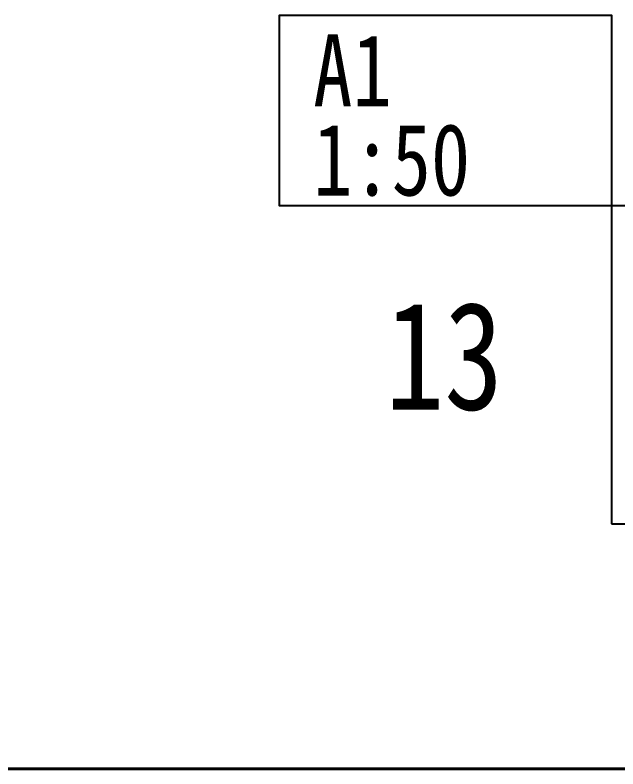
# Model space of a CAD drawing. Extents: x 1031190 to 1725648, y 733081 to 1571294.
# Drawn here: x 1223281 to 1279582, y 733081 to 803485 of the extents above; entities that cross this region are included whole.
import ezdxf

# ---------------------------------------------------------------- set-up
doc = ezdxf.new("R2010")
doc.units = 0
doc.header["$LTSCALE"] = 1000
doc.header["$MEASUREMENT"] = 0
doc.layers.add('text', color=7, linetype='Continuous')
doc.layers.add('图框', color=140, linetype='Continuous')
doc.layers.add('ZC', color=6, linetype='Continuous', lineweight=40)
doc.styles.add('黑体', font='simhei.ttf')

msp = doc.modelspace()

# ---------------------------------------------------------------- linework, layer by layer
at = {"layer": 'text', "color": 2}
msp.add_lwpolyline([(1278969.8, 785676.9), (1247969.8, 785676.9), (1247969.8, 803485.2), (1278969.8, 803485.2)], close=True, dxfattribs=at)
at = {"layer": 'ZC', "color": 8}
msp.add_lwpolyline([(1031189.8, 1571293.5), (1415372, 1571293.5), (1415372, 733080.5), (1031189.8, 733080.5)], close=True, dxfattribs=at)
at = {"layer": '图框'}
msp.add_lwpolyline([(1278969.8, 755976.9), (1321019.8, 755976.9), (1321019.8, 785676.9), (1278969.8, 785676.9)], close=True, dxfattribs=at)

# ---------------------------------------------------------------- texts
at = {"layer": 'text', "color": 2, "style": '黑体', "width": 0.8}
for s, p in [('A1', (1251123, 794959.6)), ('1:50', (1251132.9, 786633.5))]:
    msp.add_text(s, height=6729.45, dxfattribs=at).set_placement(p)
at = {"layer": 'text', "color": 1, "style": '黑体', "width": 0.8}
msp.add_text('13', height=10094.18, dxfattribs=at).set_placement((1257868, 766625.3))

doc.saveas('drawing.dxf')
